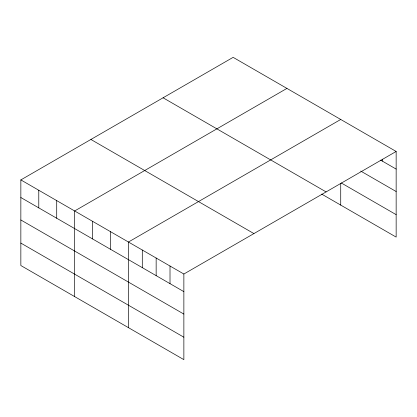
<?xml version="1.0" encoding="UTF-8"?>
<svg xmlns="http://www.w3.org/2000/svg" width="417" height="417" viewBox="0 0 417 417"><rect width="100%" height="100%" fill="white"/><g stroke="black" fill="none" stroke-linecap="round" stroke-linejoin="round"><path stroke-width="0.63" d="M396.15 151.465L183.866 274.026L183.866 359.652L20.85 265.535L20.85 179.909L233.134 57.348L396.15 151.465L396.15 237.091L321.674 194.093M286.932 88.409L74.643 210.971L74.643 296.596M340.725 119.465L128.441 242.027L128.441 327.653M380.632 160.123L396.15 169.083M360.679 171.048L396.15 191.523M341.278 182.969L396.15 214.646M163.083 97.792L326.094 191.909M90.906 139.466L253.917 233.583M20.85 179.909L183.866 274.026M20.85 197.528L183.866 291.645M20.85 219.973L183.866 314.084M20.85 243.095L183.866 337.207M382.295 159.195L382.295 161.082M340.725 183.272L340.725 205.091M170.011 266.025L170.011 283.643M156.151 258.024L156.151 275.647M142.296 250.028L142.296 267.646M110.51 231.675L110.51 249.293M92.574 221.323L92.574 238.941M56.712 200.613L56.712 218.237M38.781 190.261L38.781 207.88"/></g></svg>
